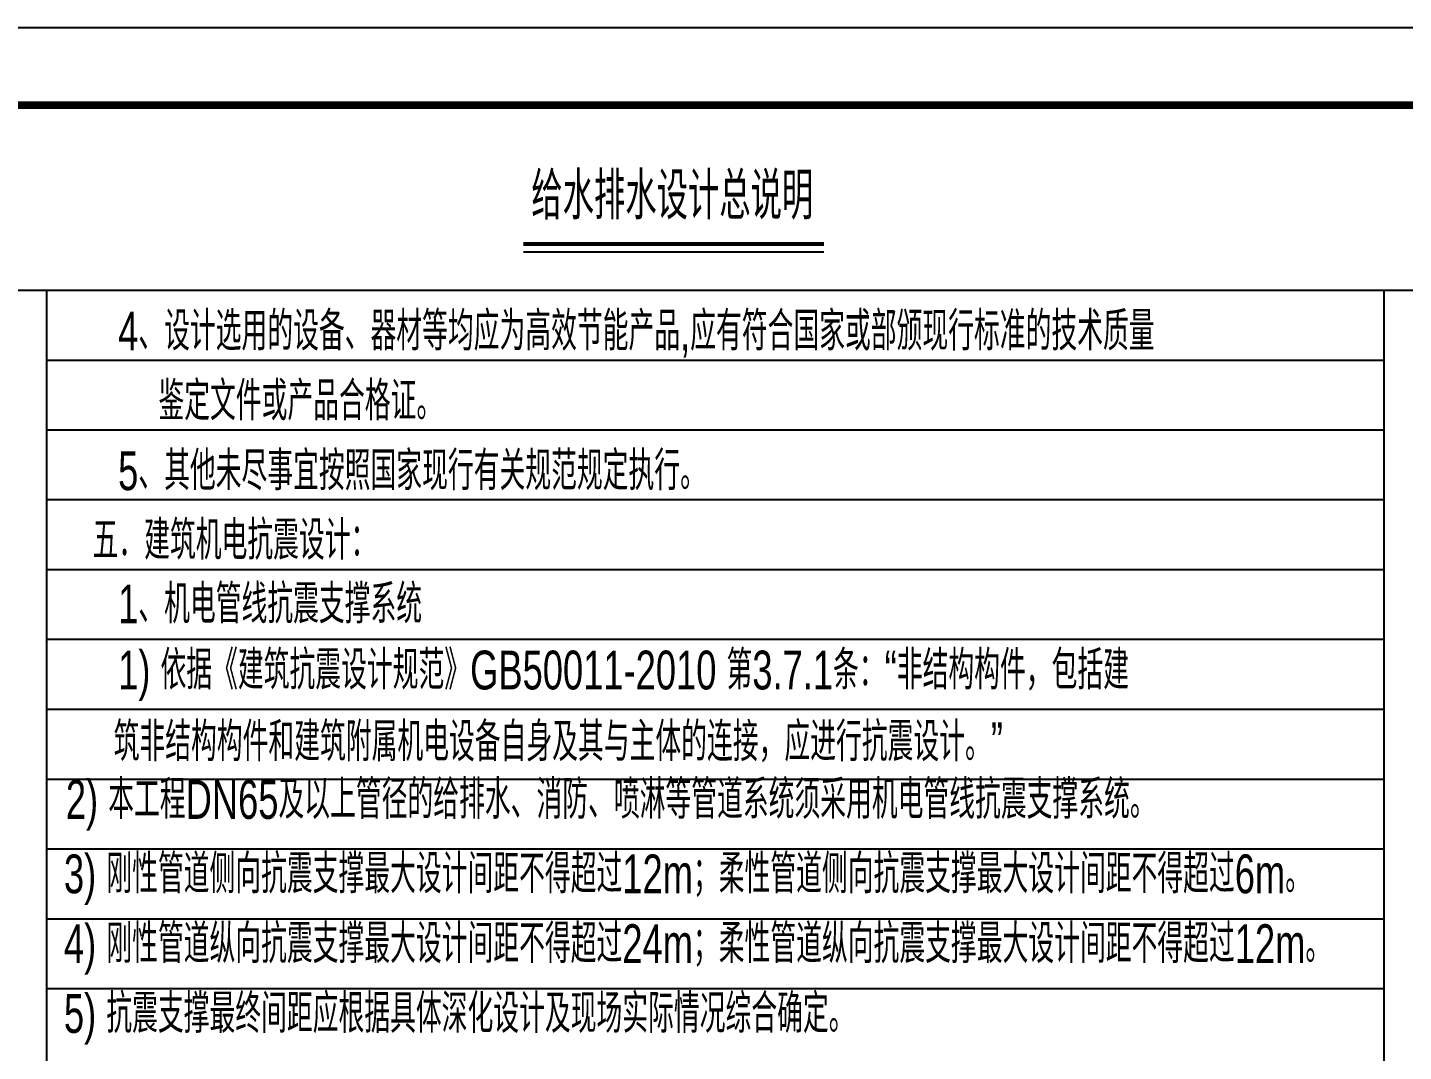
# Model space of a CAD drawing. Extents: x 13158459 to 15902229, y -1299598 to 28366.
# Drawn here: x 14044491 to 14062224, y -154041 to -140843 of the extents above; entities that cross this region are included whole.
import ezdxf
from ezdxf.enums import TextEntityAlignment as Align

# ---------------------------------------------------------------- set-up
doc = ezdxf.new("R2010")
doc.units = 0
doc.header["$LTSCALE"] = 1000
doc.header["$MEASUREMENT"] = 0
for name, color, linetype in [('JZ_0', 7, 'Continuous'), ('JZ_TEXT', 42, 'Continuous'), ('TK', 4, 'Continuous')]:
    doc.layers.add(name, color=color, linetype=linetype)
doc.styles.add('DXF', font='ros.shx', dxfattribs={"width": 0.7, "bigfont": 'hzs.shx'})

# ---------------------------------------------------------------- blocks, each defined once
blk = doc.blocks.new('GeYuanFrame_32712470', base_point=(20.09, 4.53))
at = {"layer": 'TK'}
blk.add_lwpolyline([(20.09, 4.53), (20.09, 598.53), (861.09, 598.53), (861.09, 4.53)], close=True, dxfattribs=at)
at = {"layer": 'TK', "const_width": 1}
blk.add_lwpolyline([(45.09, 588.53), (851.09, 588.53), (851.09, 14.53), (45.09, 14.53)], close=True, dxfattribs=at)

msp = doc.modelspace()

# ---------------------------------------------------------------- linework, layer by layer
at = {"layer": 'JZ_0', "color": 8}
for p, q in [((14027008, -144229.8), (14079707.3, -144229.8)), ((14044741.2, -194276.6), (14044741.2, -144229.8)), ((14061974.2, -192617.9), (14061974.2, -144229.8)), ((14044741.2, -145129.8), (14061974.2, -145129.8)), ((14044741.2, -146029.8), (14061974.2, -146029.8)), ((14061974.2, -146929.8), (14044741.2, -146929.8)), ((14044741.2, -147829.8), (14061974.2, -147829.8)), ((14061974.2, -148729.8), (14044741.2, -148729.8)), ((14044741.2, -149629.8), (14061974.2, -149629.8)), ((14044741.2, -150529.8), (14061974.2, -150529.8)), ((14044741.2, -151429.8), (14061974.2, -151429.8)), ((14044741.2, -152329.8), (14061974.2, -152329.8)), ((14044741.2, -153229.8), (14061974.2, -153229.8))]:
    msp.add_line(p, q, dxfattribs=at)
at = {"layer": 'JZ_TEXT'}
msp.add_line((14050883.2, -143733.1), (14054756, -143733.1), dxfattribs=at)
at = {"layer": 'JZ_TEXT', "const_width": 50}
msp.add_lwpolyline([(14050883.2, -143633.6), (14054756, -143633.6)], dxfattribs=at)

# ---------------------------------------------------------------- block references
at = {"xscale": 100, "yscale": 100, "zscale": 100}
msp.add_blockref('GeYuanFrame_32712470', (14024508, -200243.1), dxfattribs=at)

# ---------------------------------------------------------------- texts
at = {"layer": 'JZ_TEXT', "style": 'DXF', "width": 0.7}
msp.add_text('给水排水设计总说明', height=607.14, dxfattribs=at).set_placement((14052800.9, -143498), align=Align.BOTTOM_CENTER)
for s, p in [('4、设计选用的设备、器材等均应为高效节能产品,应有符合国家或部颁现行标准的技术质量', (14045658.8, -145005.8)), ('鉴定文件或产品合格证。', (14046178.5, -145905.8)), ('5、其他未尽事宜按照国家现行有关规范规定执行。', (14045658.8, -146805.8)), ('五．建筑机电抗震设计：', (14045329.4, -147701.4)), ('1、机电管线抗震支撑系统', (14045658.8, -148523)), ('1) 依据《建筑抗震设计规范》GB50011-2010 第3.7.1条：“非结构构件，包括建', (14045658.8, -149374.1)), ('筑非结构构件和建筑附属机电设备自身及其与主体的连接，应进行抗震设计。”', (14045600.7, -150299.1)), ('2) 本工程DN65及以上管径的给排水、消防、喷淋等管道系统须采用机电管线抗震支撑系统。', (14044985.1, -151042.4)), ('3) 刚性管道侧向抗震支撑最大设计间距不得超过12m；柔性管道侧向抗震支撑最大设计间距不得超过6m。', (14044960.5, -152001.2)), ('4) 刚性管道纵向抗震支撑最大设计间距不得超过24m；柔性管道纵向抗震支撑最大设计间距不得超过12m。', (14044960.5, -152901.2)), ('5) 抗震支撑最终间距应根据具体深化设计及现场实际情况综合确定。', (14044960.5, -153801.2))]:
    msp.add_text(s, height=500, dxfattribs=at).set_placement(p)

doc.saveas('drawing.dxf')
